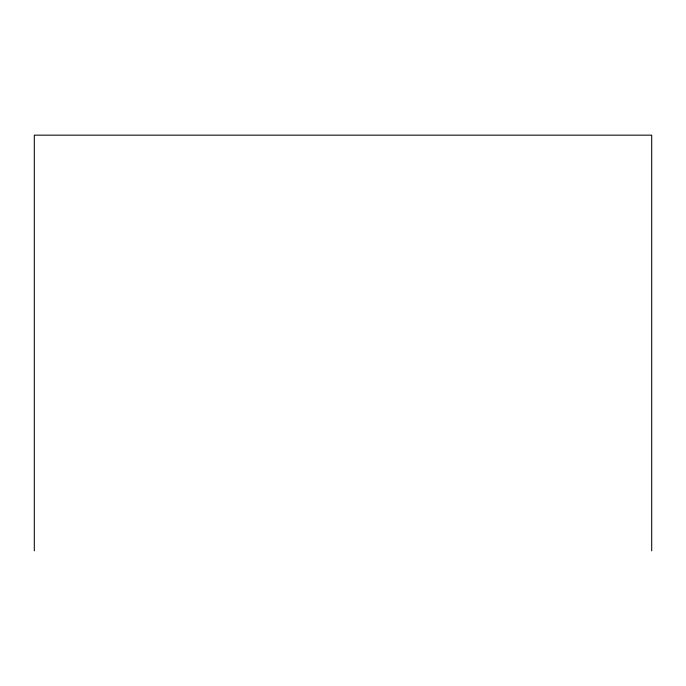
<?xml version="1.0" encoding="UTF-8"?>
<svg xmlns="http://www.w3.org/2000/svg" width="686" height="686" viewBox="0 0 686 686"><rect width="100%" height="100%" fill="white"/><g stroke="black" fill="none" stroke-linecap="round" stroke-linejoin="round"><path stroke-width="1.03" d="M651.7 550.841L651.7 135.159L34.3 135.159L34.3 550.841"/></g></svg>
